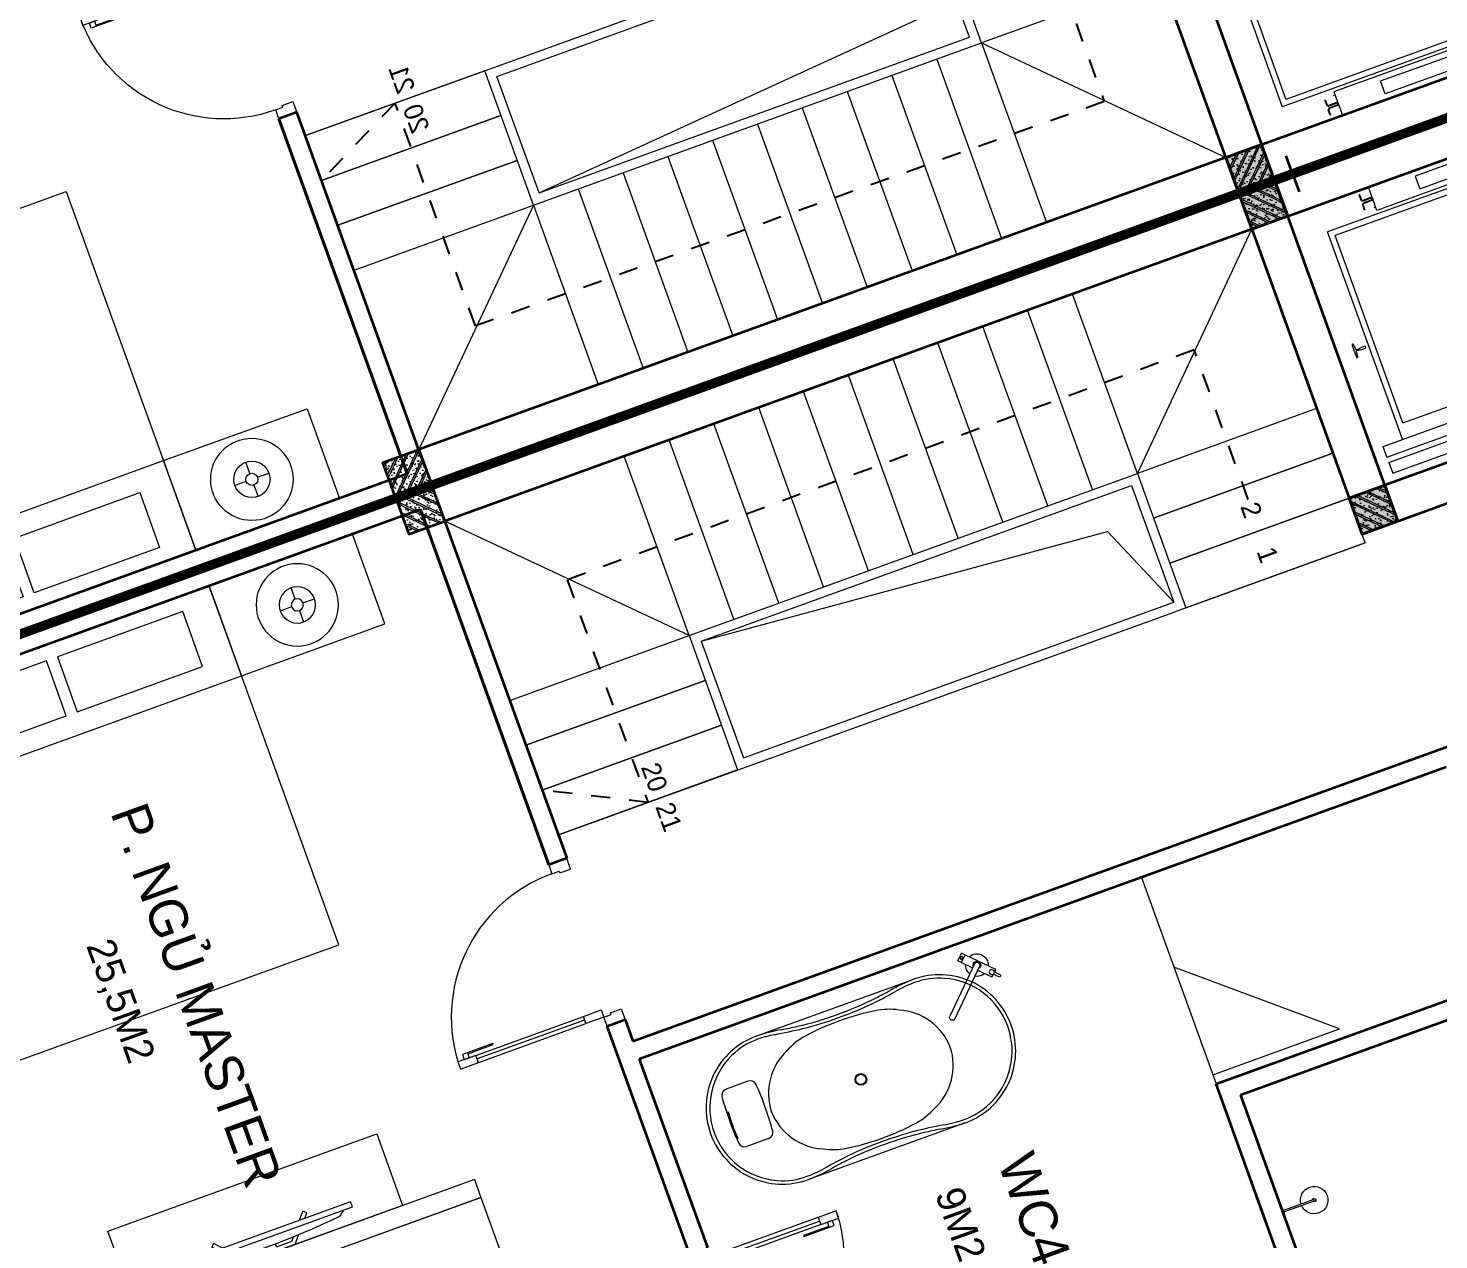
# Model space of a CAD drawing. Header units: metres. Extents: x 568332 to 569219, y 2065964 to 2066430.
# Drawn here: x 568628.51 to 568635.91, y 2066216.52 to 2066222.87 of the extents above; entities that cross this region are included whole.
import ezdxf

# ---------------------------------------------------------------- set-up
doc = ezdxf.new("R2010")
doc.units = ezdxf.units.M
for name, pattern in [('$AUDIT_BAD_LTYPE2', [0]), ('DASHDOT2', [0.5, 0.25, -0.125, 0, -0.125]), ('HIDDEN', [0.375, 0.25, -0.125])]:
    doc.linetypes.add(name, pattern=pattern)
doc.layers.get('0').update_dxf_attribs({"linetype": 'CONTINUOUS'})
doc.layers.get('DEFPOINTS').update_dxf_attribs({"linetype": 'CONTINUOUS'})
for name, color, linetype, lineweight in [('-CONCRETE', 1, 'CONTINUOUS', 35), ('-DIM', 9, 'CONTINUOUS', 13), ('-DOOR', 137, 'CONTINUOUS', 9), ('-FURNITURE', 46, 'CONTINUOUS', 9), ('-HATCH', 8, 'CONTINUOUS', 5), ('-LINE1', 7, 'CONTINUOUS', 18), ('-LINE2', 252, 'CONTINUOUS', 9), ('-STEEL1', 1, 'CONTINUOUS', 35), ('-TEXT', 7, 'CONTINUOUS', 15), ('-WALL', 4, 'CONTINUOUS', 35), ('TEXT25', 2, 'CONTINUOUS', 13)]:
    doc.layers.add(name, color=color, linetype=linetype, lineweight=lineweight)
doc.layers.add('1-NETMANH', color=8, linetype='CONTINUOUS')
doc.styles.add('SVN_AVO_thuong', font='')
doc.styles.add('T1', font='', dxfattribs={"height": 200})
doc.styles.add('vnavanth', font='', dxfattribs={"width": 0.8})
doc.styles.get('SVN_AVO_thuong').set_extended_font_data('SVN-Avo')
doc.styles.get('T1').set_extended_font_data('VNgeometric Light')
doc.styles.get('vnavanth').set_extended_font_data('.VnAvantH')

# ---------------------------------------------------------------- blocks, each defined once
blk = doc.blocks.new('1800X2000')
at = {"layer": '-FURNITURE'}
blk.add_line((325497.3064970744, 17765.29446492715), (325497.3064973904, 19565.2944651944), dxfattribs=at)
for points in [[(323997.3057774993, 19565.2944651944), (325997.3064971831, 19565.2944651944), (325997.3064971831, 17765.29446484288), (323997.3057774993, 17765.29446484288)], [(325612.9490047574, 19390.79434491032), (325919.0064973457, 19390.79434491032), (325919.0064973457, 18691.29434485664), (325612.9490047574, 18691.29434485664)], [(325612.9490046239, 18629.79434491026), (325919.0064972151, 18629.79434491026), (325919.0064972151, 17946.79434485664), (325612.9490046239, 17946.79434485664)]]:
    blk.add_lwpolyline(points, close=True, dxfattribs=at)
blk = doc.blocks.new('X-5M-DH-2-CORE$0$A$C75E80C28')
at = {"layer": '-LINE2', "linetype": 'Continuous', "ltscale": 2}
for p, q in [((-510.0000099998433, -21.5000000000291), (-510.0000099998579, -50.60000000000582)), ((-506.8000099998899, -21.5000000000291), (-510.0000099998433, -21.5000000000291)), ((-506.8000099998899, -21.5000000000291), (-506.8000099999044, -50.60000000000582)), ((-456.2000100000296, -56.79999999998836), (-500.6000099999364, -56.80000000001746)), ((-456.2000100000441, -60), (-500.600009999951, -60.0000000000291)), ((-456.2000100000296, -70), (-500.6000099999364, -70.0000000000291)), ((-456.2000100000296, -73.19999999995343), (-500.6000099999364, -73.19999999998254)), ((-453.2000100000441, -63), (-453.2000100000296, -67)), ((-450.0000099998579, -63), (-450.0000099998433, -67)), ((450.0000100000616, -63), (450.0000100000761, -67)), ((453.200010000015, -63), (453.2000100000296, -67)), ((456.2000100000296, -56.79999999998836), (500.6000100000529, -56.79999999998836)), ((456.200010000015, -60), (500.6000100000383, -60)), ((456.2000100000296, -70), (500.6000100000529, -70)), ((456.2000100000296, -73.19999999995343), (500.6000100000529, -73.19999999995343)), ((506.8000100001227, -21.5), (510.0000100000761, -21.5)), ((506.8000100001227, -21.5), (506.8000100001082, -50.59999999997672)), ((510.0000100000761, -21.5), (510.0000100000616, -50.59999999997672)), ((-556.8000102631631, -112.4999999912397), (-560.0000102631166, -112.4999999912397)), ((-510.0000099998579, -108.5000000000291), (-510.0000099998433, -79.39999999999418)), ((-506.8000099999044, -108.5000000000291), (-506.8000099998899, -79.39999999999418)), ((456.800009736864, -112.4999999912397), (460.0000097368174, -112.4999999912397)), ((506.8000100001227, -108.5), (506.8000100001227, -79.39999999996508)), ((510.0000100000761, -108.5), (510.0000100000761, -79.39999999996508)), ((-731.0000002632733, -148.9999999649008), (730.9999997367267, -148.9999999649299)), ((-731.0000002698944, -1304.999999934109), (-731.0000002632733, -148.9999999649008)), ((-700.0000002632733, -178.9999999649008), (699.9999997367267, -178.9999999649299)), ((-700.0000002699089, -1224.999999934109), (-700.0000002632733, -178.9999999649008)), ((699.9999997300911, -1224.999999934109), (699.9999997367267, -178.9999999649299)), ((730.9999997301056, -1304.999999934109), (730.9999997367267, -148.9999999649299)), ((-700.0000002699089, -1224.999999934109), (-400.0000002699089, -1224.999999934138)), ((-400.0000002698944, -1304.999999934138), (-400.0000002699089, -1224.999999934138)), ((699.9999997300911, -1224.999999934109), (399.9999997300911, -1224.999999934109)), ((399.9999997301056, -1304.999999934109), (399.9999997300911, -1224.999999934109)), ((839.9999997301056, -1304.999999934109), (-840.0000002698944, -1304.999999934109)), ((-840.0000002698944, -1364.999999934109), (-840.0000002698944, -1304.999999934109)), ((424.9999997301056, -1308.999999934109), (-425.0000002698944, -1308.999999934109)), ((-425.0000002699089, -1342.999999934109), (-425.0000002698944, -1308.999999934109)), ((-2.6989437174052e-07, -1308.999999934109), (-2.699089236557484e-07, -1342.999999934109)), ((424.9999997300911, -1342.999999934109), (424.9999997301056, -1308.999999934109)), ((839.9999997301056, -1364.999999934109), (839.9999997301056, -1304.999999934109)), ((839.9999997301056, -1364.999999934109), (-840.0000002698944, -1364.999999934109)), ((839.9999997301056, -1394.999999934109), (-840.0000002698944, -1394.999999934109)), ((-840.0000002698944, -1394.999999934109), (-840.0000002698944, -1454.999999934109)), ((424.9999997300911, -1342.999999934109), (-425.0000002699089, -1342.999999934109)), ((839.9999997301056, -1394.999999934109), (839.9999997301056, -1454.999999934109)), ((-840.0000002698944, -1454.999999934109), (-435.0000002698944, -1454.999999934109)), ((-435.0000002698944, -1449.999999934109), (-435.0000002699089, -1459.999999934109)), ((-435.0000002698944, -1449.999999934109), (-400.0000002698944, -1449.999999934138)), ((-435.0000002699089, -1459.999999934109), (-425.0000002699089, -1459.999999934109)), ((-433.4000002698012, -1451.599999934086), (-433.4000002698012, -1458.399999934074)), ((-433.4000002698012, -1451.599999934086), (-401.6000002697547, -1451.599999934086)), ((-433.4000002698012, -1458.399999934074), (-425.0000002698944, -1458.399999934074)), ((429.9999997300911, -1405.999999934138), (-430.0000002699089, -1405.999999934109)), ((-430.0000002699089, -1405.999999934109), (-430.0000002698944, -1445.999999934109)), ((429.9999997301056, -1445.999999934138), (-430.0000002698944, -1445.999999934109)), ((-425.0000002698944, -1458.399999934074), (-425.0000002699089, -1459.999999934109)), ((-401.6000002697547, -1451.599999934086), (-401.6000002697256, -1498.399999934074)), ((399.9999997301056, -1449.999999934109), (-400.0000002698944, -1449.999999934138)), ((-400.0000002698944, -1449.999999934138), (-400.0000002698653, -1499.999999934138)), ((-2.699089236557484e-07, -1405.999999934109), (-2.6989437174052e-07, -1445.999999934109)), ((399.9999997301056, -1449.999999934109), (399.9999997301347, -1499.999999934109)), ((434.9999997301056, -1449.999999934109), (399.9999997301056, -1449.999999934109)), ((401.5999997301988, -1451.599999934086), (401.5999997302279, -1498.399999934074)), ((433.3999997302453, -1451.599999934086), (401.5999997301988, -1451.599999934086)), ((433.3999997302453, -1458.399999934074), (424.9999997301056, -1458.399999934074)), ((424.9999997301056, -1458.399999934074), (424.9999997301056, -1459.999999934109)), ((434.9999997301056, -1459.999999934109), (424.9999997301056, -1459.999999934109)), ((429.9999997300911, -1405.999999934138), (429.9999997301056, -1445.999999934138)), ((433.3999997302453, -1451.599999934086), (433.3999997302453, -1458.399999934074)), ((434.9999997301056, -1449.999999934109), (434.9999997301056, -1459.999999934109)), ((839.9999997301056, -1454.999999934109), (434.9999997301056, -1454.999999934109)), ((-435.0000002698653, -1489.999999934109), (-435.0000002698653, -1499.999999934109)), ((-435.0000002698653, -1489.999999934109), (-425.0000002698653, -1489.999999934109)), ((-435.0000002698653, -1499.999999934109), (-400.0000002698653, -1499.999999934138)), ((-433.4000002697721, -1491.599999934086), (-433.4000002697721, -1498.399999934074)), ((-433.4000002697721, -1491.599999934086), (-425.0000002698653, -1491.599999934086)), ((-433.4000002697721, -1498.399999934074), (-401.6000002697256, -1498.399999934074)), ((-425.0000002698653, -1489.999999934109), (-425.0000002698653, -1491.599999934086)), ((434.9999997301347, -1499.999999934109), (399.9999997301347, -1499.999999934109)), ((433.3999997302744, -1498.399999934074), (401.5999997302279, -1498.399999934074)), ((424.9999997301347, -1489.999999934109), (424.9999997301347, -1491.599999934086)), ((434.9999997301347, -1489.999999934109), (424.9999997301347, -1489.999999934109)), ((433.3999997302744, -1491.599999934086), (424.9999997301347, -1491.599999934086)), ((433.3999997302744, -1491.599999934086), (433.3999997302744, -1498.399999934074)), ((434.9999997301347, -1489.999999934109), (434.9999997301347, -1499.999999934109))]:
    blk.add_line(p, q, dxfattribs=at)
for points in [[(-450.0000000000146, 0), (-450, -130), (450, -130), (449.9999999999854, 0)], [(-200, -29), (200.0000000001164, -29), (200.0000000001164, -101), (-200, -101)], [(-36.0000002632587, -583.9999999649008), (35.9999997367413, -583.9999999649008), (35.99999973675585, -983.9999999649008), (-36.00000026324415, -983.9999999649008)]]:
    blk.add_lwpolyline(points, close=True, dxfattribs=at)
for points in [[(-780.0000002632587, -788.9999999649008), (-751.0000002632587, -788.9999999649299, 0.414213562373095), (-750.0000002632733, -787.9999999649008), (-750.0000002632587, -783.9999999649008), (-750.0000002632587, -779.9999999649008, 0.414213562373095), (-751.0000002632733, -778.9999999649299), (-780.0000002632733, -778.9999999649881, -0.2569775838576673), (-784.1207396915852, -781.9399999648449), (-797.9000002631656, -781.939999964874, -0.414213562373095), (-800.9000002631656, -778.939999964874), (-804.0000002632587, -749.4999999649008, 0.414213562373095), (-807.0000002632587, -746.4999999649008), (-812.0000002632587, -746.4999999649008), (-812.0000002632587, -783.9999999649008), (-812.0000002632587, -821.4999999649008), (-807.0000002632587, -821.4999999649008, 0.414213562373095), (-804.0000002632587, -818.4999999649008), (-800.9000002631656, -789.0599999648693, -0.414213562373095), (-797.9000002631656, -786.0599999648693), (-784.1207396915852, -786.0599999648402, -0.2569775838576673), (-780.0000002632587, -788.9999999647553)], [(779.9999997367413, -788.9999999649299), (750.9999997367413, -788.9999999649008, -0.414213562373095), (749.9999997367267, -787.9999999649299), (749.9999997367413, -783.9999999649299), (749.9999997367413, -779.9999999649299, -0.414213562373095), (750.9999997367267, -778.9999999649008), (779.9999997368432, -778.9999999650172, 0.2569775838576673), (784.1207391653006, -781.939999964874), (797.899999736881, -781.9399999648449, 0.414213562373095), (800.899999736881, -778.9399999648449), (803.9999997367413, -749.4999999649008, -0.414213562373095), (806.9999997367413, -746.4999999649008), (811.9999997367413, -746.4999999649008), (811.9999997367413, -783.9999999649008), (811.9999997367413, -821.4999999649008), (806.9999997367413, -821.4999999649008, -0.414213562373095), (803.9999997367413, -818.4999999649008), (800.899999736881, -789.0599999648402, 0.414213562373095), (797.899999736881, -786.0599999648402), (784.1207391653006, -786.0599999648693, 0.2569775838576672), (779.9999997368577, -788.9999999647844)]]:
    blk.add_lwpolyline(points, format="xyb", dxfattribs=at)
for centre, radius, start, end in [((-500.600009999951, -50.60000000000582), 9.400000000001475, 180, 270), ((-500.6000099999364, -79.39999999999418), 9.399999999997844, 90, 180), ((-500.600009999951, -50.60000000000582), 6.200000000004374, 180, 270), ((-500.6000099999364, -79.39999999999418), 6.19999999999734, 90, 180), ((-456.2000100000441, -63), 6.19999999999713, 0, 90), ((-456.2000100000441, -63), 3.000000000000045, 0, 90), ((-456.2000100000296, -67), 6.20000000000076, 270, 0), ((-456.2000100000296, -67), 2.999999999999834, 270, 0), ((456.200010000015, -63), 6.19999999999713, 90, 180), ((456.2000100000296, -67), 6.20000000000076, 180, 270), ((456.200010000015, -63), 3.000000000000045, 90, 180), ((456.2000100000296, -67), 2.999999999999834, 180, 270), ((500.6000100000383, -50.59999999997672), 6.200000000004374, 270, 0), ((500.6000100000383, -50.59999999997672), 9.400000000001475, 270, 0), ((500.6000100000529, -79.39999999996508), 9.399999999997844, 0, 90), ((500.6000100000529, -79.39999999996508), 6.19999999999734, 0, 90)]:
    blk.add_arc(centre, radius, start, end, dxfattribs=at)
blk = doc.blocks.new('A$C5C575821')
at = {"layer": '-CONCRETE'}
h = blk.add_hatch(color=256, dxfattribs=at)
h.dxf.hatch_style = 1
h.paths.add_polyline_path([(-0.00237559899687767, 200.0000000000146), (-0.00237559899687767, 1.455191522836685e-11), (199.9976244010031, 1.455191522836685e-11), (199.9976244010031, 200.0000000000146)])
blk.add_lwpolyline([(-0.00237559899687767, 1.455191522836685e-11), (199.9976244010031, 1.455191522836685e-11), (199.9976244010031, 200.0000000000146), (-0.00237559899687767, 200.0000000000146)], close=True, dxfattribs=at)
blk = doc.blocks.new('A$C3F71457E')
at = {"layer": '-CONCRETE'}
blk.add_lwpolyline([(-8.760252967476845e-09, -100.0000002632005), (0, 400), (-1500, 400.0000000000582), (-1500.00000001755, -1399.999999999942), (-1.754960976541042e-08, -1400), (-7.895869202911854e-08, -900.0000002632005), (199.9999999912397, -900.0000002982852), (199.9999999824504, -1600), (-1700.00000001755, -1600), (-1700, 600), (200, 600), (199.9999999912397, -100.0000002982852), (6.140908226370811e-08, -100.0000002632005)], dxfattribs=at)
at = {"layer": '-LINE1'}
blk.add_line((-7.895869202911854e-08, -900.0000002632005), (-8.760252967476845e-09, -100.0000002632005), dxfattribs=at)
at = {"layer": '-WALL'}
for p in [(-1699.997624401003, 399.9999999999854), (0.00237559899687767, 399.9999999999854), (-1699.997624401081, -1599.999999999959), (0.002375601565972829, -1600.000000021305)]:
    blk.add_blockref('A$C5C575821', p, dxfattribs=at)
at = {"color": 2, "rotation": 90}
blk.add_blockref('X-5M-DH-2-CORE$0$A$C75E80C28', (-1500.00000000876, -499.9999999999418), dxfattribs=at)
blk = doc.blocks.new('A$C38b1dc06')
at = {"layer": '-LINE1'}
for p, q in [((1749.854677429888, 4156.179725173817), (0.3015751927741803, 4156.179725173817)), ((1000.281453303236, 3156.179725173817), (0.3015751927741803, 4156.179725173817)), ((0.3015751927741803, 4156.179725173817), (0.3015751919010654, -343.8202748260228)), ((1000.281453303236, 4156.179725173824), (1000.281453303236, 3156.179725173824)), ((1250.139194678806, 3156.179725173824), (1250.139194678806, 4156.179725173824)), ((1250.139194678806, 4156.179725173824), (1250.139194678806, 3156.179725173824)), ((1499.996936054376, 3156.179725173824), (1499.996936054376, 4156.179725173824)), ((1499.996936054376, 4156.179725173824), (1499.996936054318, 3156.179725173832)), ((1749.854677429888, 3156.179725173824), (1749.854677429888, 4156.179725173824)), ((1749.854677429888, 4156.179725173817), (1749.85467742983, 3106.179725173817)), ((1000.281453302305, 656.1797251739335), (1000.281453303236, 3156.179725173817)), ((1000.281453303236, 3156.179725173817), (1749.85467742983, 3156.179725173817)), ((1050.281453303003, 706.1797251739772), (1050.281453303236, 3106.179725173817)), ((1050.281453303236, 3106.179725173817), (1699.854677429801, 3106.179725173817)), ((1233.300401159795, 2905.148311595723), (1699.854677429801, 3106.179725173817)), ((1699.854677428928, 706.1797251739772), (1699.854677429801, 3106.179725173817)), ((1749.854677429597, 706.179725173999), (1749.85467742983, 3106.179725173839)), ((1050.281453303003, 706.1797251739772), (1233.300401159795, 2905.148311595723)), ((1050.281453303003, 706.1797251739772), (1699.854677428928, 706.1797251739772)), ((1749.854677429888, -343.8202748260228), (1749.85467742983, 706.1797251739772)), ((1000.281453303236, 656.1797251739772), (1749.85467742983, 656.1797251739772)), ((1000.281453303236, -343.8202748260228), (1000.281453303236, 656.1797251739772)), ((1250.139194678806, 656.1797251739772), (1250.139194678806, -343.8202748260228)), ((1250.139194678806, -343.8202748260228), (1250.139194678806, 656.1797251739772)), ((1499.996936054376, 656.1797251739772), (1499.996936054376, -343.8202748260228)), ((1499.996936054376, -343.8202748260228), (1499.996936054318, 656.1797251739699)), ((1749.854677429888, 656.1797251739772), (1749.854677429888, -343.8202748260228)), ((1749.854677429888, -343.8202748260228), (0.3015751919010654, -343.8202748260228))]:
    blk.add_line(p, q, dxfattribs=at)
at = {"layer": '-LINE1', "lineweight": 18}
for p, q in [((1000.281453303236, 3156.179725173817), (0.2521035463432781, 3156.179725173817)), ((1000.281453303003, 2906.17972517389), (0.2521035461104475, 2906.17972517389)), ((1000.281453303469, 2656.17972517389), (0.2521035465761088, 2656.17972517389)), ((1000.281453303469, 2406.17972517389), (0.2521035465761088, 2406.17972517389)), ((1000.281453303469, 2156.179725173904), (0.2521035465761088, 2156.179725173904)), ((1000.281453303469, 1906.179725173904), (0.2521035465761088, 1906.179725173904)), ((1000.281453303469, 1656.179725173904), (0.2521035465761088, 1656.179725173904)), ((1000.28145330277, 1406.179725173904), (0.2521035458776169, 1406.179725173904)), ((1000.281453303236, 1156.179725173904), (0.2521035463432781, 1156.179725173904)), ((1000.28145330277, 906.1797251739044), (0.2521035458776169, 906.1797251739044)), ((1000.281453303236, 656.1797251739772), (0.2521035463432781, 656.1797251739772)), ((1000.281453303236, 656.1797251739772), (0.3015751859056763, -343.82027482595))]:
    blk.add_line(p, q, dxfattribs=at)
at = {"layer": '1-NETMANH', "linetype": 'DASHDOT2'}
blk.add_lwpolyline([(1327.325072003063, 3656.419923450812), (492.458725621982, 3656.419923450812), (508.0748312271317, 155.2632639587246), (508.0748312271317, 155.2632639587246), (1749.854677429888, 156.1797251739772), (1499.996936054376, -343.8202748260228)], dxfattribs=at)
at = {"layer": '-TEXT', "color": 2, "style": 'vnavanth'}
for s, p in [('2', (1346.818775833643, 3603.914582017329)), ('1', (1596.676517209155, 3603.914582017329)), ('20', (1562.294563305157, 183.5576658285718)), ('21', (1783.476825895079, 183.5576658285718))]:
    blk.add_text(s, height=99.97959496000885, dxfattribs=at).set_placement(p)
blk = doc.blocks.new('shower')
for points in [[(180919.3447017173, -32316.45425928477), (180912.3337561736, -32316.45425928477), (180912.3337561736, -32146.62790954509), (180919.3447017173, -32146.62790954509)], [(180929.3839969719, -32326.62790954066), (180902.2944609144, -32326.62790954066), (180902.2944609144, -32316.45425928477), (180929.3839969719, -32316.45425928477)]]:
    blk.add_lwpolyline(points, close=True)
for radius, start, end in [(72, 272.7906698559544, 267.2093301440456), (8.346062492523743, 294.8355446212717, 245.1644553787283)]:
    blk.add_arc((180915.8392289462, -32146.62790954416), radius, start, end)
blk = doc.blocks.new('XR.MB.LM123$0$tvi 1')
blk.add_lwpolyline([(28.54445810673496, -2.291926648467779e-10), (28.54445810673496, -999.9999999999964), (-7.275957614183426e-12, -1000), (0, 0)], close=True)
for points in [[(28.54445810680045, -50.31958968611434), (52.37372755713295, -80.86315460130209)], [(-24.09820395050338, -235.5599978379832), (-39.09879504836863, -251.7939635238108)], [(0, -284.7849796677438), (-39.09879504836863, -251.7939635238108)], [(0, -255.9952397129928), (-24.09820395050338, -235.5599978379832)], [(69.66229681991535, -315.0836646851385), (111.1934016081432, -350.2927865858655), (111.193401608034, -649.712917566063), (69.68611289083492, -684.9110379843005)], [(89.09002233762294, -445.7449799550195), (89.09002233762294, -359.9578938602899), (70.91298945683957, -344.6203678706661)], [(89.09002233762294, -445.7449799550195), (73.49991829216015, -445.7449799550232)], [(89.09002233768115, -554.2550200447404), (89.09002233773936, -640.0421061392371), (70.91298945678864, -655.3796321293303)], [(89.09002233768115, -554.2550200447404), (73.49991829216015, -554.2550200447404)], [(0, -715.2150203320198), (-39.09879504836863, -748.2060364759491)], [(-24.09820395050338, -764.4400021620095), (-39.09879504836863, -748.2060364759491)], [(0, -744.004760287), (-24.09820395050338, -764.4400021620095)], [(28.54445810674224, -949.680410313882), (52.37372755713295, -919.1368453984578)]]:
    blk.add_lwpolyline(points)
blk.add_arc((-4025.16618952866, -499.9999999999964), 4099.025185406737, 354.1310878512652, 5.868912148527433)
blk = doc.blocks.new('*U149')
at = {"linetype": '$AUDIT_BAD_LTYPE2'}
for p, q in [((70, 100), (70, 699.9999999999982)), ((90, 699.9999999999982), (90, 100))]:
    blk.add_line(p, q, dxfattribs=at)
for points in [[(50, 699.9999999999982), (90, 699.9999999999982), (90, 799.9999999999982), (50, 799.9999999999982), (50, 699.9999999999982)], [(50, 702.9059272893337), (50, 100)], [(50, 100), (90, 100), (90, 0), (50, 0), (50, 100)]]:
    blk.add_lwpolyline(points)
for points in [[(118.2698876160139, 594.5156181119073), (118.2698876160139, 764.1349438079906), (90, 764.1349438079906), (90, 735.8650561920058), (112.6159100928053, 735.8650561920058), (112.6159100928053, 594.5156181119073)], [(0, 0), (50, 0), (50, -40), (60, -40), (60, -99.99999999999272), (0, -99.99999999999272)], [(899.9999999999982, 1.3252863207713e-28), (849.9999999999982, 1.3252863207713e-28), (849.9999999999982, -40.00000000000001), (839.9999999999982, -40.00000000000001), (839.9999999999982, -99.99999999999272), (899.9999999999982, -99.99999999999272)]]:
    blk.add_lwpolyline(points, close=True)
at = {"linetype": '$AUDIT_BAD_LTYPE2', "ltscale": 0.3}
blk.add_arc((50, 0), 799.9999999999982, 0, 90, dxfattribs=at)
blk = doc.blocks.new('*U148')
at = {"linetype": '$AUDIT_BAD_LTYPE2'}
for p, q in [((70, 100), (69.99999999999999, 600.0000000000018)), ((89.99999999999999, 600.0000000000018), (90, 100))]:
    blk.add_line(p, q, dxfattribs=at)
for points in [[(49.99999999999999, 600.0000000000018), (89.99999999999999, 600.0000000000018), (89.99999999999999, 700.0000000000018), (49.99999999999999, 700.0000000000018), (49.99999999999999, 600.0000000000018)], [(49.99999999999999, 602.9059272893373), (50, 100)], [(50, 100), (90, 100), (90, 0), (50, 0), (50, 100)]]:
    blk.add_lwpolyline(points)
for points in [[(118.2698876160139, 494.515618111911), (118.2698876160139, 664.1349438079942), (89.99999999999999, 664.1349438079942), (89.99999999999999, 635.8650561920094), (112.6159100928053, 635.8650561920094), (112.6159100928053, 494.515618111911)], [(0, 0), (50, 0), (50, -40), (60, -40), (60, -99.99998804123416), (0, -99.99998804123416)], [(800.0000000000018, 7.105427357600876e-15), (750.0000000000018, 7.105427357600876e-15), (750.0000000000018, -40), (740.0000000000018, -40), (740.0000000000018, -99.99998804123415), (800.0000000000018, -99.99998804123415)]]:
    blk.add_lwpolyline(points, close=True)
at = {"linetype": '$AUDIT_BAD_LTYPE2', "ltscale": 0.3}
blk.add_arc((50, 0), 700.0000000000018, 0, 90, dxfattribs=at)
blk = doc.blocks.new('A$C52EE6B0C')
for p, q in [((-17.20769670707523, 15.73427220259327), (17.21740616677562, 15.73427220259327)), ((-17.20769664159161, -15.76179078378482), (17.25286010079435, -15.76177874789573))]:
    blk.add_line(p, q)
for radius in [1.2047244094, 1.0625984252]:
    blk.add_circle((0.004854760598391294, -0.01375929062487558), radius)
for centre, radius, start, end in [((-17.24314525874797, -0.01207868778146803), 15.74633857169191, 90.00004679933201, 180.0060212317107), ((-17.25508472573711, 0.1019342582440004), 14.92367355756088, 89.89259614786677, 114.0143398310184), ((-18.18116453613038, -21.56814891623799), 37.31420158923805, 80.32537186998005, 88.55949406869577), ((-17.85723445771146, -16.41196067107376), 31.44385665188106, 80.95530103647799, 88.85173392611411), ((3.492732717044419, 116.0118507486186), 102.6900642221361, 260.8064278436171, 264.356453546728), ((10.00461303815246, 158.7953360565007), 145.2428134353977, 261.321760178495, 262.6566174950622), ((-0.8758374273893423, 77.0744670072454), 62.80248494290996, 262.9722866301048, 270.8034968767962), ((0.8855469487607479, 77.0744670072454), 62.80248494290996, 269.1965031232039, 277.0277133698951), ((-18.4352474148327, 226.8786012548953), 214.5500408366301, 276.9922117853802, 278.5967700074263), ((-9.994903516751947, 158.7953360565007), 145.2428134353977, 277.3433825049378, 278.678239821505), ((18.19087405753089, -21.56814891623799), 37.31420158923805, 91.44050593130423, 99.67462813001998), ((17.49661970126908, -11.01489087357186), 26.04177352760918, 90.57161639594337, 98.52623542419117), ((17.38028173809289, 0.6458196171442978), 14.38048270410287, 65.5240217261104, 90.57161639594337), ((17.25285478011938, -0.01207868778146803), 15.74633857169191, 359.9939787682893, 89.999953200668), ((-17.21041953764507, 0.001682114729192108), 15.03342542002128, 114.0143397923319, 180.0588324882195), ((-5.419667109847069, -2.205582012422383), 14.69270855791083, 98.51976196149644, 117.8512947361469), ((-0.2559751088847406, -36.67531980102649), 49.54707038386372, 89.69837733597764, 98.51976196149644), ((-0.4392543211579323, 89.40770245710155), 75.83928513553873, 265.3361413481834, 270.3355216603239), ((0.5786736126174219, 84.46415005414747), 70.89675459107134, 269.5362586194438, 275.7509718273354), ((0.26568463028525, -36.67531980102649), 49.54707038386372, 81.48023803850357, 90.30162266402236), ((5.429376631247578, -2.205582012422383), 14.69270855791083, 62.14870526385309, 81.48023803850357), ((17.03142645675689, -0.1205247127218172), 15.22249436628161, 0.4018525137937155, 65.5240217261104), ((-7.450100970658241, -0.4025184732163325), 12.18724008712164, 113.3669392692271, 178.1720206420629), ((7.459810492087854, -0.4025184732163325), 12.18724008712164, 1.827979357937088, 66.63306073077288), ((28.14528837171383, 2.82406351249665), 0.1233475539422422, 123.474108831765, 160.8078893687392), ((28.11764562025201, 2.865868186636362), 0.07323016681635565, 85.79124561711077, 123.474108831765), ((28.11499697584077, 2.829875804425683), 0.1093198730242431, 39.09426345110634, 85.79124561711077), ((28.29923964393674, 2.770475775178056), 0.2863587186237817, 160.8078893687392, 185.677575747249), ((1.032724158198107, 0.0596931052277796), 27.11457574387047, 359.8447870516113, 5.677575747249001), ((27.9923979784362, 2.718469867249951), 0.2748749163090767, 4.941295606222266, 41.00239497281166), ((1.841417531803017, 0.05082119413418695), 26.56153366930607, 359.8606935406443, 5.815426488843808), ((-17.24314525874797, -0.01544044824549928), 15.74633857169191, 179.9939787682893, 269.999953200668), ((-17.21041951692314, -0.02920073014684021), 15.03342545060523, 179.9411309193374, 245.9856601689816), ((-7.450100970658241, 0.3749993371893652), 12.18724008712164, 181.8279793579371, 246.6330607307729), ((7.459810492087854, 0.3749993371893652), 12.18724008712164, 293.3669392692271, 358.1720206420629), ((17.25285478011938, -0.01544044824549928), 15.74633857169191, 270.000046799332, 0.006021231710728335), ((17.0314264257031, 0.09300610912032425), 15.22249441194929, 294.4759783475301, 359.5981396082714), ((28.29923964393674, -2.797994911205024), 0.2863587186237817, 174.322424252751, 199.1921106312608), ((1.032724158198107, -0.08721224125474691), 27.11457574387047, 354.322424252751, 0.1552129483886985), ((28.14528837171383, -2.851582648523618), 0.1233475539422422, 199.1921106312608, 236.525891168235), ((27.9923979784362, -2.745989003276918), 0.2748749163090767, 318.9976050271883, 355.0587043937777), ((1.841417531803017, -0.07834033016115427), 26.56153366930607, 354.1845735111562, 0.1393064593556944), ((28.11764562025201, -2.89338732266333), 0.07323016681635565, 236.525891168235, 274.2087543828892), ((28.11499697584077, -2.85739494045265), 0.1093198730242431, 274.2087543828892, 320.9057365488936), ((-5.419667109847069, 2.178062876395416), 14.69270855791083, 242.1487052638531, 261.4802380385036), ((5.429376631247578, 2.178062876395416), 14.69270855791083, 278.5197619614964, 297.8512947361469), ((-17.25508472573711, -0.1294528978760354), 14.92367355756088, 245.9856601689816, 270.1074038521332), ((3.492732717044419, -116.0393693881924), 102.6900642221361, 95.64354645327202, 99.19357215638293), ((-0.8758374273893423, -77.10198614327237), 62.80248494290996, 89.19650312320385, 97.02771336989514), ((-0.2559751088847406, 36.64780066499952), 49.54707038386372, 261.4802380385036, 270.3016226640223), ((-0.4392543211579323, -89.43522109673359), 75.83928513553873, 89.66447833967614, 94.66385865181664), ((0.26568463028525, 36.64780066499952), 49.54707038386372, 269.6983773359776, 278.5197619614964), ((0.5786736126174219, -84.4916686937795), 70.89675459107134, 84.24902817266455, 90.4637413805562), ((0.8855469487607479, -77.10198614327237), 62.80248494290996, 82.97228663010486, 90.80349687679617), ((-18.4352474148327, -226.9061198945274), 214.5500408366301, 81.40322999257371, 83.00778821461982), ((17.38028173809289, -0.6733382567763329), 14.38048270410287, 269.4283836040566, 294.4759782738896), ((-18.18116453613038, 21.54062978021102), 37.31420158923805, 271.4405059313042, 279.6746281300199), ((-17.85723445771146, 16.38444203144172), 31.44385665188106, 271.1482660738859, 279.044698963522), ((10.00461303815246, -158.8228551925276), 145.2428134353977, 97.3433825049378, 98.67823982150497), ((-9.994903516751947, -158.8228551925276), 145.2428134353977, 81.32176017849503, 82.65661749506219), ((18.19087405753089, 21.54062978021102), 37.31420158923805, 260.32537186998, 268.5594940686958), ((17.49661970126908, 10.98737223393982), 26.04177352760918, 261.4737645758088, 269.4283836040566)]:
    blk.add_arc(centre, radius, start, end)
at = {"layer": 'DEFPOINTS'}
for tag, p in [('MODELNUMBER', (0, 0)), ('TRADENAME', (0, -0.001666666648816317)), ('PRODUCT', (0, -0.003333333355840296)), ('MATERIAL', (0, -0.005000000004656613))]:
    blk.add_attdef(tag, p, '', height=0.001, dxfattribs=at)
blk = doc.blocks.new('A$C4D835AF5')
at = {"layer": '-FURNITURE', "ltscale": 8}
for p, q in [((-3.937007874133997, 0.3346456687140744), (-3.937007874133997, 0.8661417323164642)), ((-3.856363968050573, 0.3149606298829895), (-3.917322834720835, 0.3149606298829895)), ((3.14960629917914, 0.905511811026372), (-3.897637795307674, 0.905511811026372)), ((-3.549881889834069, 0.4615121080132667), (-3.549881889834069, 0.4918150943994988)), ((-3.339881889871322, 0.4918150943994988), (-3.339881889871322, 0.4615121080132667)), ((-0.5905511811724864, 0), (-0.5905511811724864, -12.08661417319672)), ((0.5905511810560711, 0), (0.5905511810560711, -12.08661417319672)), ((3.14960629917914, -0.9055118109972682), (3.14960629917914, 0.905511811026372)), ((3.169291338417679, 0.8956692913197912), (3.14960629917914, 0.8956692913197912)), ((3.169291338417679, -0.8956692912906874), (3.169291338417679, 0.8956692913197912)), ((3.188976377830841, 0.905511811026372), (3.976377952611074, 0.905511811026372)), ((3.996062992024235, -0.8858222072885837), (3.996062992024235, 0.8858183881966397)), ((-3.937007874133997, -0.8661417323164642), (-3.937007874133997, -0.3346456698782276)), ((-3.859123134170659, -0.3149606298829895), (-3.917322834720835, -0.3149606298829895)), ((-0.5905511811724864, -0.9055118109972682), (-3.897637795307674, -0.9055118109972682)), ((-3.702086295757908, -0.4482994973659515), (-3.703305563307367, -0.4183928251150064)), ((-3.626116961007938, -0.4552132484968752), (-3.624325704469811, -0.4472871391335502)), ((-3.592593900160864, -0.4693618138844613), (-3.593808271281887, -0.4553162374941166)), ((-3.516390349017456, -0.4728221969853621), (-3.515662283170968, -0.4687519224826247)), ((-3.483023508393671, -0.4913916403020266), (-3.485677747870795, -0.4713251190551091)), ((-3.406740271369927, -0.4913916403020266), (-3.404085924616084, -0.4713243082514964)), ((-3.373373430629726, -0.4728221969853621), (-3.374101741297636, -0.4687505542242434)), ((-3.297169879544526, -0.4693618138844613), (-3.295955249399412, -0.4553132418950554)), ((-3.263646818697453, -0.4552132484968752), (-3.265438825008459, -0.4472838216461241)), ((-3.187677483947482, -0.4482994973659515), (-3.186458005278837, -0.4183876432944089)), ((3.14960629917914, -0.9055118109972682), (0.5905511810560711, -0.9055118109972682)), ((3.169291338417679, -0.8956692912906874), (3.14960629917914, -0.8956692912906874)), ((3.188976377830841, -0.9055118109972682), (3.976377952611074, -0.9055118109972682))]:
    blk.add_line(p, q, dxfattribs=at)
for radius in [0.3110236219999999, 0.264425112]:
    blk.add_circle((3.582677165279165, 0), radius, dxfattribs=at)
for centre, radius, start, end in [((-5.172746209602337, -0.009833991935011), 0.2398274364867001, 175.3988683949836, 267.683684738816), ((-5.162281866127159, 0.001097322150599211), 0.2496571373087167, 92.26055198415715, 178.0931381794738), ((-5.411562051915098, -2528.914153773454), 2529.164725280366, 89.9660810117202, 89.99457585702427), ((-3.897637795307674, 0.8661417323164642), 0.03937007869999999, 90, 180), ((-3.917322834720835, 0.334645669296151), 0.0196850394, 180, 270), ((-3.444696608930826, -0.1800324727082625), 0.6800319107999998, 90.0155575041171, 98.89806549202986), ((-3.445067178807221, -0.1800325420044828), 0.6800319804999999, 81.10193476241767, 89.98433540355451), ((-5.820766091346741e-11, 0), 2.3622047244, 22.54031043733562, 157.4596895626644), ((-5.820766091346741e-11, 0), 0.7874015747999998, 318.5903779145428, 221.4096220854572), ((-5.820766091346741e-11, 0), 0.5905511810999999, 0, 180), ((3.188976377830841, 0.8858267717296258), 0.0196850394, 90, 180), ((3.976377952611074, 0.8858267717296258), 0.0196850394, 0, 90), ((-4.563514047302306, 275.4393603570643), 275.6895205756396, 269.8713704548476, 270.134413801293), ((-3.917322834720835, -0.334645669296151), 0.0196850394, 90, 180), ((-3.897637795307674, -0.8661417323164642), 0.03937007869999999, 180, 270), ((-3.69050836347742, -0.4472920451080427), 0.01162168131717254, 184.9730588167124, 258.0340652050838), ((-3.646140178490896, -0.2514027326542418), 0.2124717066311285, 257.2815863172942, 272.5837431166033), ((-3.637047897733282, -0.4523756541602779), 0.01129324217511807, 272.4656825237923, 345.4476281752974), ((-3.581550852512009, -0.4681202150823083), 0.01111262650185997, 186.4149760746678, 247.4426638316044), ((-3.544597993255593, -0.2922010583861265), 0.190689105969796, 257.5175194414243, 274.7853332085882), ((-3.528885980602354, -0.4692233995883726), 0.01300354377461912, 270.8627506118385, 343.9333648868276), ((-3.471052158158273, -0.4887641616223846), 0.01225629918881619, 192.3790292665462, 260.142289403178), ((-3.445049900154117, -0.295684714539675), 0.2070703525339242, 262.2005895473907, 277.9341143868692), ((-3.417906698421575, -0.4895470514893532), 0.01131775609399448, 277.3077516790804, 350.6199838641652), ((-3.361692738719285, -0.4698820120247547), 0.01204505090893129, 194.128595859641, 259.0416995531207), ((-3.342932183295488, -0.2742454641556833), 0.2085271705549764, 264.2062775251951, 279.0284077801071), ((-3.310024282021914, -0.4671465401770547), 0.01304389132053663, 269.1875638990808, 350.2219325995679), ((-3.252893783501349, -0.4524938771792222), 0.01109156189044463, 194.1921654394817, 261.8514003855582), ((-3.243402015476022, -0.2392133744724561), 0.2245328352159587, 267.1755962354845, 281.6727780298017), ((-3.20032295252895, -0.4465554517519195), 0.01276517026006314, 280.6032237323427, 352.1473828500294), ((-5.820766091346741e-11, 0), 2.3622047244, 202.5403104373356, 255.4906014981622), ((-5.820766091346741e-11, 0), 2.3622047244, 284.5092583305358, 337.4596895626644), ((3.188976377830841, -0.8858267716132104), 0.0196850394, 180, 270), ((3.976377952611074, -0.8858267716132104), 0.0196850394, 270, 0), ((-5.820766091346741e-11, -12.08661417319672), 0.5905511810999999, 180, 0)]:
    blk.add_arc(centre, radius, start, end, dxfattribs=at)
blk.add_ellipse((-3.444881830888335, -0.001299991592532024), major_axis=(0.5549964930499999, 1.979270000163069e-05), ratio=0.8491940411667758, dxfattribs=at)
for tag, p in [('TRADENAME', (-0.004336408572271466, 0.006709126027999446)), ('MODELNUMBER', (-0.004336408572271466, 0.008375792705919594)), ('PRODUCT', (-0.004336408572271466, 0.005042459379183128)), ('MATERIAL', (-0.004336408572271466, 0.003375792701262981))]:
    blk.add_attdef(tag, p, '', height=0.0009999999999999998, dxfattribs=at)
blk = doc.blocks.new('12PLMP12')
at = {"color": 0, "linetype": 'ByBlock'}
for p, q in [((0, 1.25), (0, 3.75)), ((-1.25, 0), (-3.75, 0)), ((1.25, 0), (3.75, 0)), ((0, -1.25), (0, -3.75))]:
    blk.add_line(p, q, dxfattribs=at)
for radius in [8.5, 3.75, 1.25]:
    blk.add_circle((0, 0), radius, dxfattribs=at)
blk = doc.blocks.new('18x35')
at = {"layer": '-HATCH'}
h = blk.add_hatch(dxfattribs=at)
h.set_pattern_fill('CHAU-01', color=256, scale=10, angle=-1.272221872585407e-14, pattern_type=2)
h.set_pattern_definition([(49.99999999999999, (0, 0), (71.72601826007535, -6.275213498259527), [7.5, -82.5]), (355, (0, 0), (-13.87513336129999, 75.21921337000119), [6, -66]), (100.4514, (5.977167999997619, -0.5229339999999638), (57.85093817140217, 68.94395420609534), [6.374019000000001, -70.1142112]), (46.18419999999998, (0, 20), (106.7241048625644, -16.55190143290183), [11.25, -123.75]), (96.63559999999998, (8.89367449999554, 18.62066930000003), (93.46627055487036, 97.41178709004416), [9.561028799999994, -105.1713]), (351.1842, (0, 20), (93.46619451336275, 97.41186009253245), [9, -99]), (20.99999999999998, (10, 15), (59.69070521184616, -40.2618890665339), [7.5, -82.5]), (326.0000000000001, (10, 15), (24.33153319215819, 72.5150045046853), [6, -66]), (71.45139999999999, (14.97422329999972, 11.64483940000002), (84.022262858149, 32.25304967099522), [6.374019000000001, -70.1142112]), (37.49999999999998, (0, 0), (1.215985531729074, 33.28938538313115), [0, -65.19999999999999, 0, -67, 0, -66.25]), (7.499999999999987, (0, 0), (26.30695374421487, 39.44117118823602), [0, -38.2, 0, -63.7, 0, -25.25]), (327.5, (-22.30000000000291, 0), (53.3822436172409, -2.255487173437988), [0, -25, 0, -78, 0, -103.5]), (317.5, (-32.30000000000291, 0), (58.31861693423862, 10.01049823323176), [0, -32.5, 0, -51.8, 0, -73.5]), (44.99999999999999, (0, 0), (-30.05203820042826, 30.05203820042828), []), (44.99999999999999, (0, 12.25), (-30.05203820042826, 30.05203820042828), [])])
h.paths.add_polyline_path([(96508.03118051568, 47993.04977023201), (96508.03118051568, 47793.04977023201), (96708.03118051568, 47793.04977023201), (96708.03118051568, 47993.04977023201)])
at = {"layer": '-STEEL1'}
blk.add_lwpolyline([(96508.03118051568, 47793.04977023201), (96708.03118051568, 47793.04977023201), (96708.03118051568, 47993.04977023201), (96508.03118051568, 47993.04977023201)], close=True, dxfattribs=at)
blk = doc.blocks.new('M1-T3')
at = {"layer": '-CONCRETE', "color": 1, "linetype": 'HIDDEN', "ltscale": 10, "const_width": 50}
blk.add_lwpolyline([(191581.7177010371, 50951.98888872014), (197581.6939540912, 50951.98888872005), (197581.7429788466, 30952.01227472891), (191581.7667257926, 30952.01227472891)], close=True, dxfattribs=at)
at = {"layer": '-FURNITURE'}
for p, q in [((194781.6371310983, 41451.70542222633), (195931.6372135567, 41451.70542212187)), ((195081.7211170742, 37623.04004450522), (195081.7211166007, 35223.30256662126)), ((195081.7211170742, 37623.04004450522), (195181.7211170742, 37623.04004448639)), ((195181.7211170742, 37623.04004448769), (195181.7211166007, 35223.30256660373))]:
    blk.add_line(p, q, dxfattribs=at)
at = {"layer": '-FURNITURE', "ltscale": 5}
for p, q in [((195083.8906772101, 39148.0003326611), (195083.8237859794, 39025.67713146484)), ((195403.8965130208, 39147.24547999924), (195403.8303636575, 39026.43198412856))]:
    blk.add_line(p, q, dxfattribs=at)
at = {"layer": '-FURNITURE'}
blk.add_lwpolyline([(195881.6372135567, 41451.7054221219), (195881.6372133463, 42158.27063493351), (195281.6372135567, 41451.70542191165)], dxfattribs=at)
for points in [[(191681.7741045014, 38173.00999124891), (191681.7741042516, 37373.00999155593), (192181.7741042516, 37373.00999146821), (192181.7741045014, 38173.00999116119)], [(195181.7211165976, 35223.30256660243), (195181.7211171058, 37623.04004448639), (195781.7217100621, 37623.04004438115), (195781.7217095539, 35223.30256649719)], [(194681.7205236096, 35723.31565793003), (194681.7205241179, 37223.0400445753), (195081.7211170742, 37223.04004450516), (195081.7211165659, 35723.31565785989)]]:
    blk.add_lwpolyline(points, close=True, dxfattribs=at)
at = {"layer": '-FURNITURE', "ltscale": 5}
for centre, radius, start, end in [((195118.0653662497, 39148.28599316826), 34.19417278572232, 97.79750243115835, 180.4786434530263), ((195238.8842489199, 37503.68417985378), 1683.161974464355, 85.38531070387536, 94.27462811874071), ((195369.6850634759, 39147.50880007366), 34.19417278572232, 359.558791352512, 82.23993241921248), ((195118.0327663702, 39025.35786749436), 34.19417278572232, 179.4650466901089, 262.1461876807523), ((195238.4449214266, 40670.00463845221), 1683.174451148718, 265.7381508553734, 274.6274353113247), ((195369.6532604398, 39026.2022699715), 34.19417278572232, 277.703757679374, 0.3848987822762776)]:
    blk.add_arc(centre, radius, start, end, dxfattribs=at)
at = {"layer": '-LINE1', "lineweight": 18}
blk.add_lwpolyline([(191581.7411493842, 50951.93153578669), (197581.7174024383, 50951.9315357866), (197581.7664271937, 30951.95492153367), (191581.7901741396, 30951.95492153367)], close=True, dxfattribs=at)
at = {"layer": '-WALL'}
for p, q in [((194681.622006648, 38651.57990916983), (194681.6220066599, 45252.1996659822)), ((191581.8478786649, 33951.64109416441), (191581.8478786809, 43452.06833831834)), ((191581.8478786809, 43452.06833831834), (191681.771352022, 43452.06833831834)), ((196031.6372135938, 43251.23192265422), (196031.6372135591, 41551.70542211497)), ((191781.7713520215, 43152.19966598263), (191781.7713520146, 38651.57990947187)), ((194781.5481967375, 43151.23196121126), (194781.5509023976, 38651.57990842323)), ((195931.6372135567, 41451.7054221219), (195931.6372135913, 43151.23192551)), ((196031.6372135591, 41551.70542211497), (197481.7258019151, 41551.70542202845)), ((197481.7258019056, 41451.70542202845), (195931.6372135567, 41451.7054221219)), ((191681.7713520146, 38651.57990947187), (193661.6154890714, 38651.5799091824)), ((193661.6154890714, 38651.5799091824), (193661.6154890888, 38551.57990847524)), ((194561.6154890636, 38551.57990774554), (194561.615489081, 38651.57990847524)), ((194561.615489081, 38651.57990847524), (194681.622006648, 38651.57990916983)), ((194781.5509023976, 38651.57990842323), (195831.5539281735, 38651.57990840643)), ((191681.7713520213, 38551.57990918959), (193661.6054847538, 38551.57990918665)), ((193661.6154890888, 38551.57990847524), (191681.7713520145, 38551.57990947185)), ((191681.7713520145, 38551.57990947185), (191681.7713520063, 34151.64109416441)), ((195831.5539281561, 38551.57991243451), (194561.6154890636, 38551.57990774554))]:
    blk.add_line(p, q, dxfattribs=at)
at = {"layer": '-DIM', "xscale": -1, "rotation": 359.9999999899488}
blk.add_blockref('1800X2000', (517679.0805978934, 17807.71546917277), dxfattribs=at)
at = {"layer": '-DOOR'}
blk.add_blockref('*U148', (195831.5539281561, 38651.57989463625), dxfattribs=at)
at = {"layer": '-DOOR', "rotation": 180}
blk.add_blockref('*U149', (194561.6154890744, 38551.57990773158), dxfattribs=at)
at = {"layer": '-FURNITURE', "xscale": -1}
blk.add_blockref('shower', (377596.4187782766, 73874.95365998406), dxfattribs=at)
at = {"layer": '-FURNITURE', "ltscale": 8}
ref = blk.add_blockref('A$C4D835AF5', (194920.3803839797, 40484.14220533347), dxfattribs=dict(at, xscale=-25.08682081009749, yscale=25.08682081009749, zscale=25.08682081009749, rotation=45))
ref.add_attrib('MODELNUMBER', 'K-T97328-4', (194920.2909900305, 40484.3854469146), dxfattribs={"layer": 'DEFPOINTS', "height": 0.02508682081009749, "rotation": 224.9999999436282})
ref.add_attrib('TRADENAME', 'PURIST', (194920.3205551376, 40484.35588180566), dxfattribs={"layer": 'DEFPOINTS', "height": 0.02508682081009749, "rotation": 224.9999999436282})
ref.add_attrib('PRODUCT', 'BATH FILLER', (194920.3501202261, 40484.32631671907), dxfattribs={"layer": 'DEFPOINTS', "height": 0.02508682081009749, "rotation": 224.9999999436282})
ref.add_attrib('MATERIAL', 'PREMIUM MATERIALS', (194920.3796853331, 40484.296751612), dxfattribs={"layer": 'DEFPOINTS', "height": 0.02508682081009749, "rotation": 224.9999999436282})
at = {"layer": '-FURNITURE', "xscale": 25.39829667096628, "yscale": 25.39829667096628, "zscale": 25.39829667096628, "rotation": 270}
blk.add_blockref('A$C52EE6B0C', (195277.426280748, 39708.07871927148), dxfattribs=at).add_auto_attribs({'MODELNUMBER': 'K-1800', 'TRADENAME': 'ABRAZO', 'PRODUCT': 'BATH', 'MATERIAL': 'LITHOCAST'})
at = {"layer": '-FURNITURE', "extrusion": (0, 0, -1), "xscale": 25.40000000037255, "yscale": 25.40000000037255, "zscale": -25.40000000037254, "rotation": 270}
blk.add_blockref('12PLMP12', (-191931.7741045014, 37774.97119640092), dxfattribs=at)
at = {"layer": '-FURNITURE', "extrusion": (0, 0, -1), "rotation": 179.9963102775916}
blk.add_blockref('XR.MB.LM123$0$tvi 1', (-194970.5599145285, 35973.16783953238), dxfattribs=at)
at = {"layer": '-LINE1'}
blk.add_blockref('A$C38b1dc06', (191781.4697768292, 38996.0199408084), dxfattribs=at)
at = {"layer": '-STEEL1'}
for p in [(95073.7148716847, -4641.255063849207), (96773.83524447956, -4641.255037752428), (95073.7148716847, -9341.6697699365)]:
    blk.add_blockref('18x35', p, dxfattribs=at)
at = {"layer": '-WALL', "xscale": -1, "rotation": 180}
blk.add_blockref('A$C3F71457E', (193281.8478786809, 43752.1996659822), dxfattribs=at)
at = {"layer": 'TEXT25'}
for s, height, style, p in [('WC4', 200, 'SVN_AVO_thuong', (195927.4487349164, 40233.66189625087)), ('9M2', 150, 'T1', (195973.6499277773, 39868.10027289247)), ('P. NGỦ MASTER', 200, 'SVN_AVO_thuong', (192621.570448234, 36481.60854423103)), ('25,5M2', 150, 'T1', (193234.4457796413, 36125.0946725254))]:
    blk.add_text(s, height=height, rotation=359.9999999899488, dxfattribs=dict(at, style=style)).set_placement(p)

msp = doc.modelspace()

# ---------------------------------------------------------------- block references
at = {"layer": '-DIM', "xscale": -0.001, "yscale": 0.001, "zscale": 0.001, "rotation": 289.8844193008641}
msp.add_blockref('M1-T3', (568659.4442827172, 2066027.166510077), dxfattribs=at)

# ---------------------------------------------------------------- next in the draw order: block references
at = {"layer": '-DIM', "xscale": 0.0009999999999999998, "yscale": 0.0009999999999999998, "zscale": 0.0009999999999999998, "rotation": 289.8844196597573}
msp.add_blockref('M1-T3', (568529.1215118973, 2066387.486210612), dxfattribs=at)

doc.saveas('drawing.dxf')
